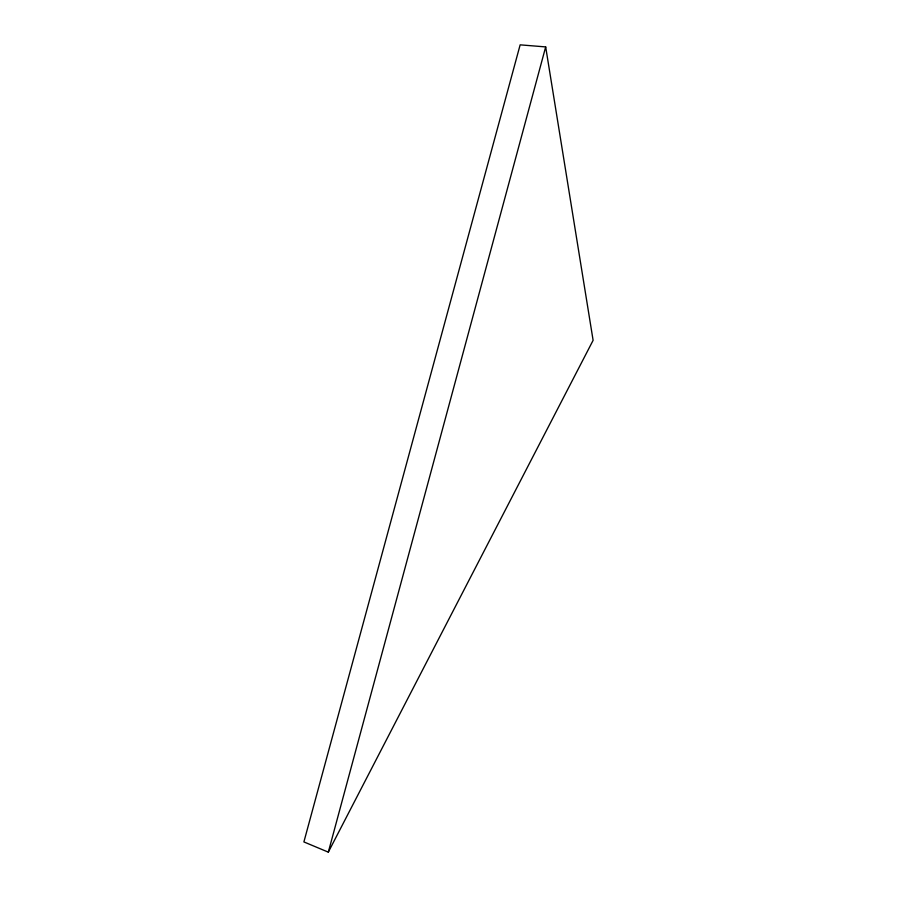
<?xml version="1.0" encoding="UTF-8"?>
<svg xmlns="http://www.w3.org/2000/svg" width="897" height="897" viewBox="0 0 897 897"><rect width="100%" height="100%" fill="white"/><g stroke="black" fill="none" stroke-linecap="round" stroke-linejoin="round"><path stroke-width="1.35" d="M328.324 852.15L545.679 46.913L520.148 44.85L303.892 841.924L328.324 852.15L593.108 340.333L545.679 46.913"/></g></svg>
